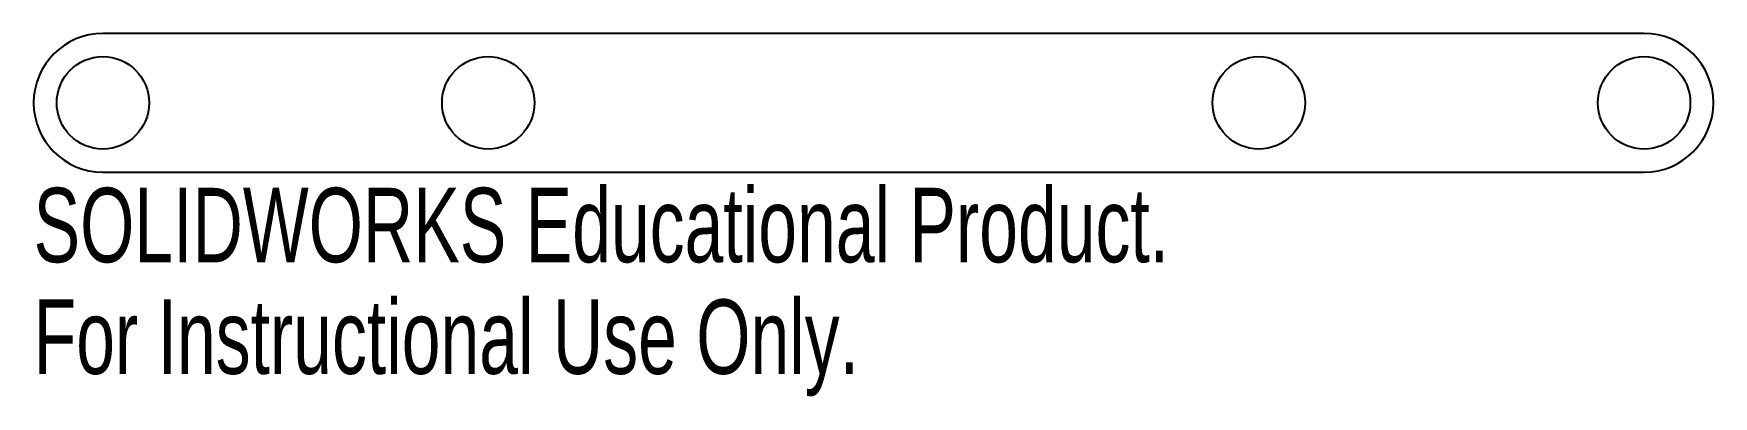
# Model space of a CAD drawing. Header units: millimetres. Extents: x -11 to 98, y -18 to 6.
import ezdxf

# ---------------------------------------------------------------- set-up
doc = ezdxf.new("R2010")
doc.units = ezdxf.units.MM
doc.styles.add('SLDTEXTSTYLE0', font='TXT', dxfattribs={"width": 0.7})

msp = doc.modelspace()

# ---------------------------------------------------------------- linework, layer by layer
at = {"color": 7, "linetype": 'Continuous', "lineweight": 25}
for p, q in [((93.76, 5.84), (-6.24, 5.84)), ((-6.24, -3.16), (93.76, -3.16))]:
    msp.add_line(p, q, dxfattribs=at)
for centre in [(-6.24, 1.34), (18.76, 1.34), (68.76, 1.34), (93.76, 1.34)]:
    msp.add_circle(centre, 3, dxfattribs=at)
for centre, start, end in [((-6.24, 1.34), 90, 270), ((93.76, 1.34), 270, 90)]:
    msp.add_arc(centre, 4.5, start, end, dxfattribs=at)

# ---------------------------------------------------------------- texts
at = {"color": 7, "linetype": 'Continuous', "char_height": 4.8336, "attachment_point": 1, "style": 'SLDTEXTSTYLE0'}
for s, insert in [('SOLIDWORKS Educational Product.', (-10.74, -4.18)), ('For Instructional Use Only.', (-10.74, -11.43))]:
    msp.add_mtext(s, dxfattribs=dict(at, insert=insert))

doc.saveas('drawing.dxf')
